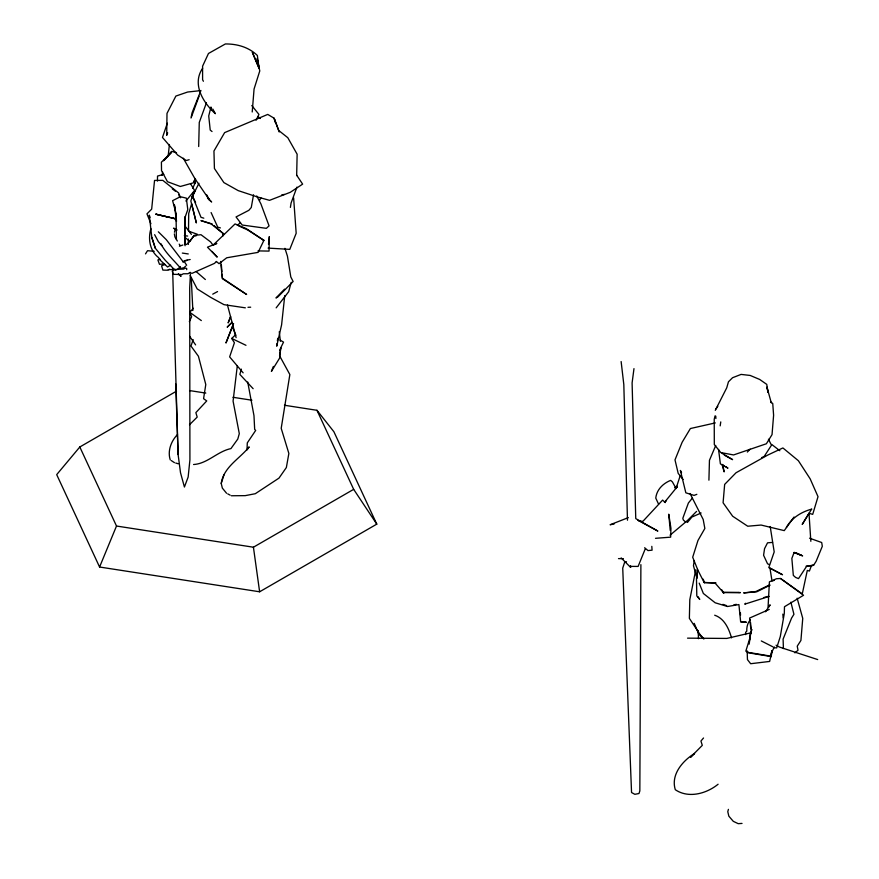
<?xml version="1.0" encoding="UTF-8"?>
<svg xmlns="http://www.w3.org/2000/svg" width="879" height="879" viewBox="0 0 879 879"><rect width="100%" height="100%" fill="white"/><g stroke="black" fill="none" stroke-linecap="round" stroke-linejoin="round"><path stroke-width="1.32" d="M640.89 564.637L639.835 790.935L638.989 793.517L634.847 794.308L631.551 792.528L622.728 568.131L624.573 562.483L626.507 561.703M188.359 244.439L188.425 239.044M188.513 230.968L188.71 213.465L191.666 203.642L196.347 222.936L190.853 201.005L193.49 192.699L194.874 191.15L191.622 198.039L198.94 183.272M157.44 181.063L157.528 176.075L163.813 174.295M296.662 175.558L297.135 154.221L287.796 137.695L278.786 130.553L274.138 118.225L267.754 114.413L224.628 132.619L213.949 151.012L214.421 168.493L223.87 182.579L238.242 190.633L257.437 196.973L269.556 200.335L290.312 192.292L302.629 184.129L296.564 175.042M198.687 146.518L199.269 122.434L206.433 102.821M708.913 480.176L709.452 460.299L715.726 445.499M745.579 634.605L745.656 632.309L746.787 631.155C746.557 627.287 747.6 622.739 750.325 619.882M670.227 530.411L668.754 514.182L670.941 528.29L670.655 537.157L655.514 538.311M190.413 274.303L189.699 288.004L189.919 459.871L188.15 477.033L184.425 487.032L180.514 472.748L178.096 454.498L172.614 268.985M768.07 607.169L769.411 581.821L776.465 578.745L780.497 578.47L803.56 595.259L784.486 606.73L784.299 613.465L780.299 636.539L776.673 647.922L773.762 647.647M252.218 111.974L254.064 89.043L259.777 70.924L257.173 58.585L259.041 68.232L252.372 52.388L259.041 68.232L257.349 55.454C248.702 47.125 237.242 43.884 225.387 43.95L208.466 53.487L202.588 66.189L202.599 79.714L203.401 81.264M192.71 188.227L195.138 183.03L195.523 179.008M194.819 178.459L194.413 182.546L180.327 186.48L167.46 181.711L161.527 170.625L161.406 162.186L171.218 152.66L164.362 160.088M749.161 644.142L751.018 631.111L752.061 629.76L750.875 629.133L749.611 618.058L769.257 609.422M168.131 156.495L169.405 144.508M268.502 244.263L269.315 236.594L269.04 251.097L257.997 250.9M749.578 640.275L749.985 636.407M284.741 295.652L281.588 324.911L276.709 346.194L277.05 343.546M237.319 365.763L233.078 401.099L239.297 433.644L237.791 439.05L230.935 448.598C217.399 451.388 207.477 463.716 193.567 464.519M277.39 340.909L277.742 338.261M633.979 368.62L632.1 382.936L635.759 518.61L657.866 531.07L637.868 520.28M150.924 228.683C147.804 238.868 149.859 251.031 158.638 257.657L159.396 259.371L167.57 266.996L170.669 265.139M694.19 560.846L693.465 565.757L697.003 578.404L697.574 569.372L692.696 557.231L697.97 540.486L704.848 528.466L703.2 519.5L690.026 493.482M720.176 425.865L720.769 421.909M222.925 235.616L223.244 233.572L223.079 235.748M290.389 207.411L291.081 203.027L296.937 187.128M772.026 650.801L769.641 661.437L750.655 663.722L747.458 659.613L747.15 650.976L748.326 652.394M162.088 175.339L162.659 172.119M253.537 194.786L251.273 207.499L248.823 210.334L236.044 216.937L242.186 225.024L266.359 228.342L269.062 225.881L260.898 203.873L256.723 195.973M771.092 656.833L772.015 651.658L774.377 646.966M695.728 569.856L689.806 599.709L689.367 618.355L700.332 634.946L703.969 638.89M191.018 118.039L192.127 112.644L200.939 90.449M715.045 415.877L714.231 419.25L714.308 444.532L720.791 452.575L733.58 454.937L766.378 443.763L772.037 434.633L773.608 415.24L772.74 403.483L770.74 401.978M749.765 638.418L745.831 651.097L748.161 652.778L769.037 656.217M210.949 107.04L208.73 115.962L210.224 130.081L212.026 131.531M749.886 635.385L751.018 631.111L751.106 633.682M771.883 650.921L770.498 656.097L749.622 652.603M728.416 809.361L727.779 811.702L728.845 816.173L733.306 821.349L738.206 823.667L742.03 823.425M291.235 282.28L288.664 291.718L276.16 307.859M174.427 232.21L175.229 229.265L176.393 228.958M621.156 557.901L630.573 567.34L630.847 566.384L638.121 566.428L645.131 549.155M241.384 369.136L239.835 374.388L253.141 388.694M226.573 493.273L222.343 488.098L221.222 483.406C223.662 466.969 239.56 458.882 249.153 446.895L246.999 449.938L247.296 442.884L255.668 430.435L254.668 429.348L253.976 415.657L247.724 382.013M221.222 483.406L224.035 474.649M680.236 475.55L676.061 488.46L674.764 487.702L677.072 486.197M193.149 339.58L190.985 346.051L198.423 356.248L205.785 384.53L203.576 398.681L206.73 400.923L195.852 412.636L197.204 417.085L189.501 424.744M167.34 123.181L162.483 137.454L177.646 155.045L186.315 160.516L189.139 159.703M191.49 116.764L199.039 96.272M230.375 316.847L228.133 322.934L230.737 316.748M167.669 132.861L166.713 135.344L166.999 113.391L175.877 96.064L187.656 92.02L199.808 90.713M233.594 323.56L225.958 343.008L232.342 326.614L235.803 335.371M273.391 366.422L271.413 371.399L279.588 358.127L280.786 347.754L283.532 342.118L280.038 340.063M279.808 350.249L280.786 347.754L279.588 355.797L289.85 374.553L281.203 428.326L288.861 453.454L286.356 467.54L279.006 478.099L255.295 493.712L245.219 495.646L231.32 495.756M284.433 405.252L316.967 410.295L333.899 431.743L376.783 524.137L259.624 591.787L99.58 567.021L116.5 526.027L79.813 446.982L176.514 391.155M715.286 410.35L726.735 387.826L728.46 381.794L732.548 377.728L741.096 374.41L750.183 375.443L759.687 379.453L766.763 384.387L767.993 392.364L766.938 387.145L771.301 402.835M189.348 321.571L191.644 316.715L189.732 312.287L193.358 308.265M256.075 120.236L258.942 114.424L251.79 105.546M202.631 68.254C191.721 84.12 203.071 102.568 215.355 113.699L212.795 109.018M259.69 200.192L260.909 197.841M769.059 606.664L770.114 604.829L765.543 611.773M794.045 517.017L784.255 530.619L761.082 525.049L747.732 526.224L732.668 516.237L723.087 502.777L724.659 484.395L736.053 472.748L767.894 455.003L782.903 447.949L798.385 460.728L810.174 478.857L818.019 496.679L812.701 514.358L808.999 513.303L802.208 524.422L811.548 509.26M145.518 253.877L147.529 250.691L154.21 251.306M715.88 408.999L717.813 406.34M664.722 502.107L677.237 486.735L676.061 488.46L672.424 481.901L670.644 480.373C663.041 483.428 656.679 489.647 655.767 498.096L658.569 504.128M786.353 527.455C791.792 517.83 801.241 511.952 811.767 509.095M692.421 498.041L688.389 503.019L682.818 518.28L683.335 519.994L685.774 522.181L696.586 511.402M177.503 434.545C171.13 441.027 167.362 450.982 170.251 459.882M185.898 201.038L194.589 190.457L190.534 183.755M687.433 522.456L692.663 516.127M79.813 446.982L56.695 474.627L99.58 567.021M163.56 160.78L171.493 151.375L176.514 152.66M703.519 737.997L700.937 741.041L702.299 745.359L690.531 757.248M180.327 266.579L177.976 269.084L175.207 270.347L165.417 260.459L155.308 248.23L151.77 237.319L149.309 215.124L149.968 217.531M232.089 322.505L227.178 327.164L231.924 322.384M747.337 452.07L750.15 449.158M284.565 289.147L275.973 297.981L277.907 296.893L293.125 281.5L290.795 276.929L287.433 256.152L284.928 248.307M183.107 262.173L184.678 260.558M216.113 261.777L214.509 263.37L192.072 273.336L189.589 272.688M186.414 244.549L189.49 241.857L194.171 235.341L201.005 234.715L210.619 241.934L213.048 245.186L235.056 223.936L246.142 228.529L263.898 240.396L258.118 252.372L226.738 257.778L219.014 263.667L216.322 261.437M745.711 603.247L744.733 604.17L769.125 596.412M690.608 757.226L694.564 753.457C682.565 760.873 670.622 774.685 675.303 789.716C688.466 798.692 706.485 793.704 718.099 784.233M243.142 372.828L229.639 356.885L234.407 342.766L231.726 338.437L235.605 334.767M173.888 269.457L172.229 270.996L173.196 274.314L182.052 274.556L183.239 273.787L187.985 273.732L190.26 272.314M185.722 266.106L183.832 267.787L180.744 268.403C174.042 260.338 165.878 253.405 160.978 243.955L161.879 245.648L158.341 241.67L154.638 234.671M179.459 246.23L182.854 245.01M670.04 535.179L686.378 521.423M794.902 652.855L798.022 650.251L797.242 646.164L800.912 640.461L802.747 618.376L797.143 598.203M237.297 225.277L240.406 222.761M664.48 502.228L666.469 500.744M116.5 526.027L253.427 547.21L353.666 489.339L316.967 410.295M212.729 294.157L217.563 291.575M187.37 260.294L183.118 261.7L166.296 239.67L158.33 231.792M770.136 585.128L756.742 591.798L743.678 592.918L755.896 591.501L769.279 585.051M761.599 457.673L764.236 456.366L771.498 445.192L768.433 439.225M213.048 245.186L216.838 243.417L207.466 247.197L217.201 257.107L211.971 251.394M169.603 269.293L167.548 270.216L162.89 270.106L161.56 265.854L164.966 264.447M692.795 516.665L701.123 512.984M175.536 269.37L168.328 269.644M628.309 517.632L610.125 524.752L614.113 523.983M696.849 494.339L694.047 495.393L685.84 492.811L680.39 470.452L681.566 472.792M160.121 259.173L157.879 259.964L159.484 264.293L164.285 263.931M774.432 580.305L772.015 581.041L769.949 568.032L782.508 574.734L768.795 567.603L774.201 551.902L770.191 526.532M763.939 597.533L767.686 596.434M751.27 632.737L726.79 638.429L687.543 638.154M715.308 422.909L690.389 428.534L682.126 442.291L674.995 459.871L678.192 473.363L683.126 479.505M733.91 604.818L736.338 604.334M185.777 260.349L190.183 259.514M281.752 194.896L284.411 194.413M806.098 566.175L813.635 565.197L816.13 561.307L822.304 546.309L821.7 542.519L809.559 538.19M772.553 542.42L767.543 542.815L764.543 548.661L763.587 555.275L767.543 563.78L769.411 564.659M196.05 235.902L193.841 235.99L189.721 241.34L185.974 238.198M247.977 307.298L250.68 307.2M176.635 269.337L183.568 269.095L185.293 268.161L186.656 268.414L186.711 269.677M618.497 558.615L623.431 558.67M639.242 521.28L642.978 521.247L662.612 500.096L665.282 502.612M715.935 582.865L704.134 582.491L697.497 569.449L696.487 578.668L696.805 595.962L699.761 599.401L698.014 596.72M268.084 248.109L289.773 249.372L296.179 233.276L293.619 197.874M184.337 235.704L187.645 236.044M740.865 621.596L746.392 622.255L740.656 621.914L738.909 604.565L727.515 606.51L715.176 602.785L703.354 593.468L699.201 583.129M182.338 253.075L188.271 253.943M245.351 307.837L224.002 304.661L210.597 297.322L197.182 288.905L190.205 275.457M189.545 390.573L205.807 393.089M232.924 397.286L251.899 400.22M155.792 214.179L176.152 218.937L155.792 214.179L169.746 217.465M172.284 218.069L176.097 218.959M188.842 231.254L197.357 234.264M175.426 228.716L173.515 228.232L177.129 230.034M220.387 227.914L217.739 227.156L211.103 212.553M175.734 463.035L178.316 463.782M212.158 223.958L200.939 220.585L211.169 223.958L223.705 233.946L214.08 225.628M203.818 218.179L200.994 217.311L192.402 195.962L195.588 202.379M817.69 659.569L779.596 647.12L776.069 645.208M722.912 604.367L726.603 605.62M801.263 555.231L794.122 552.462L791.847 558.418L793.33 575.404L795.594 577.415L798.517 578.613L806.592 566.362L813.635 565.197L811.339 565.911L809.405 571.031L807.296 570.438L802.274 593.885L780.497 578.47M724.527 466.035L720.395 463.892L718.55 449.477M238.451 225.793L247.702 229.957L263.898 240.396L262.667 239.495M724.384 455.201L732.614 459.64L721.923 453.234M714.693 615.212C724.45 618.519 728.867 628.683 731.526 637.857M231.726 338.437L245.977 345.315M761.302 640.945L773.004 646.889M227.76 493.888L230.133 495.13M171.295 460.574L174.449 462.662M725.68 466.529L727.955 468.133L722.219 465.046L724.131 471.891L722.736 464.431M189.732 312.287L201.335 320.582M172.273 188.853L175.36 191.182M771.795 444.499L779.827 450.729M258.184 116.753L260.305 118.489M644.626 547.738L647.988 550.573L652.075 550.188L651.811 546.353M196.127 271.556L205.356 279.522M703.508 638.692L698.827 634.144L694.201 623.354M193.512 181.074L195.138 183.03M185.777 227.013L191.391 234.385M179.184 244.142L180.074 245.318M189.721 336.437L195.61 344.898M353.666 489.339L376.783 524.137M721.692 589.743L723.911 593.16L715.165 583.162L704.134 582.491L704.661 582.777L703.134 579.14M184.579 262.03L186.667 265.26M177.338 241.022L174.877 236.869L174.361 233.891M183.282 158.209L194.973 178.756L209.652 200.214L211.652 201.983L207.444 197.907L209.652 200.214L206.477 194.567M180.602 197.808L178.613 192.94L162.813 180.371L154.539 180.437L151.671 209.136L146.958 213.861L150.935 223.771M178.844 194.688L179.635 197.039M151.77 237.319L155.308 248.23M174.372 204.521L176.459 221.409L176.031 213.388L172.614 200.665L180.349 196.72L186.348 198.127L187.787 209.576L184.667 218.464L184.755 244.549M227.485 305.079L236.121 337.624M790.891 602.17L793.935 614.322L791.616 618.003L783.101 639.132L783.409 648.548M275.072 122.159L274.138 118.225L279.192 131.982M174.602 205.785L175.317 209.587M253.427 547.21L259.624 591.787M279.269 331.724L280.39 341.25M621.134 361.555L623.815 384.53L627.474 520.203M220.64 261.459L222.343 278.643L246.636 294.487L222.442 278.225L222.112 274.248M810.845 541.31L808.999 513.303M211.202 107.491L211.421 110.04M750.545 622.486L751.073 629.001M221.365 264.986L221.904 271.6M782.848 614.113L783.156 617.915M740.393 612.652L740.536 615.212M715.77 416.152L715.891 418.514M191.237 277.929L192.864 310.518M698.146 630.54L698.486 638.703M175.756 383.969L178.096 454.498M630.518 565.702L630.573 567.34M185.062 245.757L184.766 216.981L184.777 227.639M176.031 213.388L176.404 239.319M184.788 235.627L184.788 243.626M738.272 592.479L722.571 592.446L740.426 592.611L738.272 592.479M796.616 553.144L794.122 552.462L802.626 555.913L796.616 553.144M180.909 276.094L178.382 274.039L180.909 276.094"/></g></svg>
